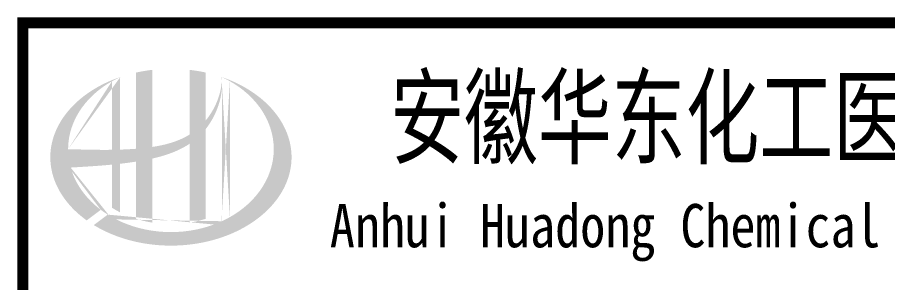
# Model space of a CAD drawing. Extents: x 6250600 to 6678662, y -692028 to -290561.
# Drawn here: x 6584403 to 6590030, y -506822 to -505107 of the extents above; entities that cross this region are included whole.
import ezdxf
from ezdxf.enums import TextEntityAlignment as Align

# ---------------------------------------------------------------- set-up
doc = ezdxf.new("R2010")
doc.units = 0
doc.header["$LTSCALE"] = 1000
doc.header["$MEASUREMENT"] = 0
doc.layers.get('0').update_dxf_attribs({"linetype": 'CONTINUOUS'})
doc.styles.add('ECEC_TQ_S', font='')
doc.styles.get('ECEC_TQ_S').set_extended_font_data('SimSun')

msp = doc.modelspace()

# ---------------------------------------------------------------- hatches: boundary and pattern name
h = msp.add_hatch(color=256)
edge = h.paths.add_edge_path()
edge.add_spline(control_points=[(6585274.2, -506020.1), (6585280.3, -506018.8), (6585286.4, -506017.3), (6585335.5, -506005.5), (6585378.1, -505992.5), (6585453.1, -505961.3), (6585486, -505944.4), (6585516.8, -505923.8)], knot_values=[61.629012, 61.629012, 61.629012, 61.629012, 63.330431, 63.330431, 75.353634, 75.353634, 85.398649, 85.398649, 85.398649, 85.398649], degree=3, periodic=0)
edge.add_line((6585516.8, -505923.8), (6585516.8, -506434))
edge.add_spline(control_points=[(6585516.8, -506434), (6585534, -506431.3), (6585551, -506428), (6585585.8, -506419.9), (6585603.5, -506415.1), (6585620.8, -506409.6)], knot_values=[4.908456, 4.908456, 4.908456, 4.908456, 4.992821, 4.992821, 5.083034, 5.083034, 5.083034, 5.083034], degree=3, periodic=0)
edge.add_line((6585620.8, -506409.6), (6585620.8, -505828.2))
edge.add_spline(control_points=[(6585620.8, -505828.2), (6585629.5, -505817.2), (6585637.7, -505805.9), (6585663.8, -505766.2), (6585679.4, -505736.3), (6585708.7, -505663.5), (6585719.9, -505619.7), (6585724.6, -505574.4), (6585724.7, -505573.1), (6585724.8, -505571.8)], knot_values=[97.991744, 97.991744, 97.991744, 97.991744, 101.64219, 101.64219, 110.337975, 110.337975, 121.934322, 121.934322, 122.270691, 122.270691, 122.270691, 122.270691], degree=3, periodic=0)
edge.add_line((6585724.8, -505571.8), (6585724.8, -505501.4))
edge.add_spline(control_points=[(6585724.8, -505501.4), (6585724.8, -505509.1), (6585724.4, -505516.7), (6585723.8, -505524.4)], knot_values=[126.194075, 126.194075, 126.194075, 126.194075, 128.396762, 128.396762, 128.396762, 128.396762], degree=3, periodic=0)
edge.add_spline(control_points=[(6585723.8, -505524.4), (6585723.4, -505530.6), (6585722.7, -505536.8), (6585722, -505543)], knot_values=[124.417049, 124.417049, 124.417049, 124.417049, 126.194075, 126.194075, 126.194075, 126.194075], degree=3, periodic=0)
edge.add_spline(control_points=[(6585722, -505543), (6585720.8, -505552.2), (6585719.4, -505561.3), (6585717.6, -505570.4)], knot_values=[121.80529, 121.80529, 121.80529, 121.80529, 124.417049, 124.417049, 124.417049, 124.417049], degree=3, periodic=0)
edge.add_spline(control_points=[(6585717.6, -505570.4), (6585715.2, -505582.5), (6585712.2, -505594.7), (6585708.8, -505606.7)], knot_values=[118.31574, 118.31574, 118.31574, 118.31574, 121.80529, 121.80529, 121.80529, 121.80529], degree=3, periodic=0)
edge.add_spline(control_points=[(6585708.8, -505606.7), (6585705.3, -505618.8), (6585701.2, -505630.8), (6585696.7, -505642.7)], knot_values=[114.795988, 114.795988, 114.795988, 114.795988, 118.31574, 118.31574, 118.31574, 118.31574], degree=3, periodic=0)
edge.add_spline(control_points=[(6585696.7, -505642.7), (6585692.2, -505654.4), (6585687.2, -505665.9), (6585681.8, -505677.2)], knot_values=[111.329641, 111.329641, 111.329641, 111.329641, 114.795988, 114.795988, 114.795988, 114.795988], degree=3, periodic=0)
edge.add_spline(control_points=[(6585681.8, -505677.2), (6585676.2, -505688.8), (6585670.2, -505700.1), (6585663.8, -505711.2)], knot_values=[107.79529, 107.79529, 107.79529, 107.79529, 111.329641, 111.329641, 111.329641, 111.329641], degree=3, periodic=0)
edge.add_spline(control_points=[(6585663.8, -505711.2), (6585657.5, -505722), (6585650.7, -505732.6), (6585643.6, -505742.9)], knot_values=[104.343579, 104.343579, 104.343579, 104.343579, 107.79529, 107.79529, 107.79529, 107.79529], degree=3, periodic=0)
edge.add_spline(control_points=[(6585643.6, -505742.9), (6585636.4, -505753.2), (6585628.8, -505763.3), (6585620.8, -505773)], knot_values=[100.8507, 100.8507, 100.8507, 100.8507, 104.343579, 104.343579, 104.343579, 104.343579], degree=3, periodic=0)
edge.add_line((6585620.8, -505773), (6585620.8, -505463.7))
edge.add_spline(control_points=[(6585620.8, -505463.7), (6585586.8, -505456.1), (6585552, -505450.3), (6585516.8, -505446.2)], knot_values=[4.423999, 4.423999, 4.423999, 4.423999, 4.558741, 4.558741, 4.558741, 4.558741], degree=3, periodic=0)
edge.add_line((6585516.8, -505446.2), (6585516.8, -505864.3))
edge.add_spline(control_points=[(6585516.8, -505864.3), (6585444.9, -505908.9), (6585360.7, -505932.1), (6585274.2, -505945.1)], knot_values=[63.246215, 63.246215, 63.246215, 63.246215, 87.689124, 87.689124, 87.689124, 87.689124], degree=3, periodic=0)
edge.add_line((6585274.2, -505945.1), (6585274.2, -505446.2))
edge.add_spline(control_points=[(6585274.2, -505446.2), (6585239, -505450.3), (6585204.2, -505456.1), (6585170.2, -505463.7)], knot_values=[4.866038, 4.866038, 4.866038, 4.866038, 5.000777, 5.000777, 5.000777, 5.000777], degree=3, periodic=0)
edge.add_line((6585170.2, -505463.7), (6585170.2, -505956.6))
edge.add_spline(control_points=[(6585170.2, -505956.6), (6585168.5, -505956.7), (6585133.6, -505959.3), (6585098.9, -505961.1), (6585066.2, -505962.1)], knot_values=[43.657356, 43.657356, 43.657356, 43.657356, 44.134253, 53.497092, 53.497092, 53.497092, 53.497092], degree=3, periodic=0)
edge.add_line((6585066.2, -505962.1), (6585066.2, -505493))
edge.add_spline(control_points=[(6585066.2, -505493), (6585049.1, -505498.8), (6585032.4, -505505.1), (6585016, -505511.8)], knot_values=[5.14157, 5.14157, 5.14157, 5.14157, 5.212921, 5.212921, 5.212921, 5.212921], degree=3, periodic=0)
edge.add_spline(control_points=[(6585016, -505511.8), (6585009.1, -505514.7), (6585002.2, -505517.6), (6584970, -505531.8), (6584945.5, -505544), (6584922, -505557.2)], knot_values=[5.212921, 5.212921, 5.212921, 5.212921, 5.24296, 5.24296, 5.355623, 5.355623, 5.355623, 5.355623], degree=3, periodic=0)
edge.add_spline(control_points=[(6584922, -505557.2), (6584907.1, -505565.6), (6584892.7, -505574.3), (6584878.7, -505583.4)], knot_values=[5.355623, 5.355623, 5.355623, 5.355623, 5.426974, 5.426974, 5.426974, 5.426974], degree=3, periodic=0)
edge.add_spline(control_points=[(6584878.7, -505583.4), (6584871.3, -505588.2), (6584864, -505593.2), (6584850.5, -505602.6), (6584844.2, -505607.2), (6584838.1, -505611.8)], knot_values=[5.426974, 5.426974, 5.426974, 5.426974, 5.464765, 5.464765, 5.498325, 5.498325, 5.498325, 5.498325], degree=3, periodic=0)
edge.add_spline(control_points=[(6584838.1, -505611.8), (6584812, -505631.3), (6584788, -505652.2), (6584766.1, -505674.2)], knot_values=[5.498325, 5.498325, 5.498325, 5.498325, 5.641027, 5.641027, 5.641027, 5.641027], degree=3, periodic=0)
edge.add_spline(control_points=[(6584766.1, -505674.2), (6584759.1, -505681.2), (6584752.3, -505688.3), (6584731.9, -505710.9), (6584719, -505726.7), (6584707.2, -505742.9)], knot_values=[5.641027, 5.641027, 5.641027, 5.641027, 5.686569, 5.686569, 5.783729, 5.783729, 5.783729, 5.783729], degree=3, periodic=0)
edge.add_spline(control_points=[(6584707.2, -505742.9), (6584692.1, -505763.7), (6584678.8, -505785.1), (6584665.7, -505810.1), (6584664, -505813.2), (6584662.5, -505816.4)], knot_values=[5.783729, 5.783729, 5.783729, 5.783729, 5.908374, 5.908374, 5.92643, 5.92643, 5.92643, 5.92643], degree=3, periodic=0)
edge.add_spline(control_points=[(6584662.5, -505816.4), (6584650, -505841.5), (6584640, -505867.2), (6584632.4, -505893.1)], knot_values=[5.92643, 5.92643, 5.92643, 5.92643, 6.069132, 6.069132, 6.069132, 6.069132], degree=3, periodic=0)
edge.add_spline(control_points=[(6584632.4, -505893.1), (6584629.2, -505904.2), (6584626.5, -505915.4), (6584621.1, -505941.5), (6584618.8, -505956.6), (6584617.4, -505971.6)], knot_values=[6.069132, 6.069132, 6.069132, 6.069132, 6.130179, 6.130179, 6.211834, 6.211834, 6.211834, 6.211834], degree=3, periodic=0)
edge.add_spline(control_points=[(6584617.4, -505971.6), (6584616.1, -505984.8), (6584615.5, -505998), (6584615.5, -506011.2)], knot_values=[6.211834, 6.211834, 6.211834, 6.211834, 6.283185, 6.283185, 6.283185, 6.283185], degree=3, periodic=0)
edge.add_spline(control_points=[(6584615.5, -506011.2), (6584615.5, -506020.5), (6584615.8, -506029.9), (6584616.5, -506039.2)], knot_values=[6.283185, 6.283185, 6.283185, 6.283185, 6.333655, 6.333655, 6.333655, 6.333655], degree=3, periodic=0)
edge.add_spline(control_points=[(6584616.5, -506039.2), (6584617.7, -506057.8), (6584620.2, -506076.4), (6584624, -506094.9)], knot_values=[6.333655, 6.333655, 6.333655, 6.333655, 6.434594, 6.434594, 6.434594, 6.434594], degree=3, periodic=0)
edge.add_spline(control_points=[(6584624, -506094.9), (6584624.2, -506096.2), (6584624.5, -506097.4), (6584628.4, -506115.9), (6584633.2, -506133.1), (6584639, -506150.1)], knot_values=[6.434594, 6.434594, 6.434594, 6.434594, 6.441278, 6.441278, 6.535532, 6.535532, 6.535532, 6.535532], degree=3, periodic=0)
edge.add_spline(control_points=[(6584639, -506150.1), (6584645.3, -506168.3), (6584652.8, -506186.4), (6584661.6, -506204.1)], knot_values=[6.535532, 6.535532, 6.535532, 6.535532, 6.636471, 6.636471, 6.636471, 6.636471], degree=3, periodic=0)
edge.add_spline(control_points=[(6584661.6, -506204.1), (6584663.8, -506208.6), (6584666, -506213.1), (6584675.4, -506230.7), (6584683.1, -506243.8), (6584691.5, -506256.6)], knot_values=[6.636471, 6.636471, 6.636471, 6.636471, 6.661894, 6.661894, 6.73741, 6.73741, 6.73741, 6.73741], degree=3, periodic=0)
edge.add_spline(control_points=[(6584691.5, -506256.6), (6584702.6, -506273.8), (6584715, -506290.6), (6584728.5, -506306.9)], knot_values=[6.73741, 6.73741, 6.73741, 6.73741, 6.838349, 6.838349, 6.838349, 6.838349], degree=3, periodic=0)
edge.add_spline(control_points=[(6584728.5, -506306.9), (6584734.5, -506314.1), (6584740.6, -506321.2), (6584755.1, -506337.1), (6584763.7, -506346), (6584772.5, -506354.6)], knot_values=[6.838349, 6.838349, 6.838349, 6.838349, 6.88251, 6.88251, 6.939288, 6.939288, 6.939288, 6.939288], degree=3, periodic=0)
edge.add_spline(control_points=[(6584772.5, -506354.6), (6584788.3, -506370), (6584805.2, -506384.8), (6584823.1, -506399)], knot_values=[6.939288, 6.939288, 6.939288, 6.939288, 7.040227, 7.040227, 7.040227, 7.040227], degree=3, periodic=0)
edge.add_spline(control_points=[(6584823.1, -506399), (6584832, -506406.1), (6584841.2, -506413), (6584850.7, -506419.8)], knot_values=[7.040227, 7.040227, 7.040227, 7.040227, 7.090696, 7.090696, 7.090696, 7.090696], degree=3, periodic=0)
edge.add_line((6584850.7, -506419.8), (6584941.8, -506351.4))
edge.add_ellipse((6585395.5, -505959.2), major_axis=(665, 0), ratio=0.806676, start_angle=192.819, end_angle=226.9853, ccw=False)
edge.add_spline(control_points=[(6584747.1, -506078.2), (6584771.1, -506076.7), (6584795.2, -506075.3), (6584883.9, -506069.8), (6584948.7, -506065.4), (6585014.2, -506059.1)], knot_values=[11.398263, 11.398263, 11.398263, 11.398263, 18.40729, 18.40729, 37.18094, 37.18094, 37.18094, 37.18094], degree=3, periodic=0)
edge.add_line((6585014.2, -506059.1), (6585014.2, -506338.2))
edge.add_spline(control_points=[(6585014.2, -506338.2), (6585017.7, -506340.4), (6585021.3, -506342.6), (6585038.3, -506352.8), (6585052, -506360.4), (6585066.2, -506367.5)], knot_values=[4.049945, 4.049945, 4.049945, 4.049945, 4.072021, 4.072021, 4.153257, 4.153257, 4.153257, 4.153257], degree=3, periodic=0)
edge.add_line((6585066.2, -506367.5), (6585066.2, -506053.7))
edge.add_spline(control_points=[(6585066.2, -506053.7), (6585098.4, -506050), (6585130.7, -506045.8), (6585165.6, -506040.4), (6585167.9, -506040), (6585170.2, -506039.7)], knot_values=[42.135009, 42.135009, 42.135009, 42.135009, 51.307228, 51.307228, 51.948574, 51.948574, 51.948574, 51.948574], degree=3, periodic=0)
edge.add_line((6585170.2, -506039.7), (6585170.2, -506409.6))
edge.add_spline(control_points=[(6585170.2, -506409.6), (6585203.8, -506420.1), (6585238.7, -506428.3), (6585274.2, -506434)], knot_values=[4.34174, 4.34174, 4.34174, 4.34174, 4.516316, 4.516316, 4.516316, 4.516316], degree=3, periodic=0)
edge.add_line((6585274.2, -506434), (6585274.2, -506020.1))
edge = h.paths.add_edge_path(flags=16)
edge.add_ellipse((6585395.5, -505959.2), major_axis=(665, 0), ratio=0.806676, start_angle=124.9875, end_angle=179.999, ccw=False)
edge.add_line((6585014.2, -505519.7), (6585014.2, -505963.3))
edge.add_spline(control_points=[(6585014.2, -505963.3), (6584918.8, -505964.6), (6584824.9, -505961.6), (6584730.5, -505959.2)], knot_values=[11.27373, 11.27373, 11.27373, 11.27373, 38.687513, 38.687513, 38.687513, 38.687513], degree=3, periodic=0)
edge = h.paths.add_edge_path()
edge.add_spline(control_points=[(6584896.7, -506450.3), (6584927.7, -506469.3), (6584960.9, -506486.6), (6585045.5, -506523.8), (6585098.8, -506541.7), (6585209.5, -506568.2), (6585267, -506576.9), (6585383.1, -506584.7), (6585441.8, -506583.8), (6585557.3, -506572.3), (6585614.2, -506561.8), (6585723.2, -506531.7), (6585775.4, -506512.2), (6585872.3, -506465.3), (6585917, -506438), (6585997, -506377), (6586032.2, -506343.4), (6586091.5, -506272), (6586115.6, -506234.1), (6586152, -506156), (6586164.3, -506115.7), (6586176.9, -506034.6), (6586177.1, -505993.6), (6586165.7, -505912.1), (6586153.9, -505871.6), (6586118.3, -505792.9), (6586094.5, -505754.6), (6586035.6, -505682.5), (6586000.6, -505648.5), (6585920.8, -505586.9), (6585876, -505559.2), (6585794.9, -505519.4), (6585760.5, -505505.2), (6585724.8, -505493)], knot_values=[0.886421, 0.886421, 0.886421, 0.886421, 1.040557, 1.040557, 1.261172, 1.261172, 1.481788, 1.481788, 1.702404, 1.702404, 1.92302, 1.92302, 2.143636, 2.143636, 2.364252, 2.364252, 2.584868, 2.584868, 2.805484, 2.805484, 3.026099, 3.026099, 3.246715, 3.246715, 3.46852, 3.46852, 3.690325, 3.690325, 3.91213, 3.91213, 4.133935, 4.133935, 4.283209, 4.283209, 4.283209, 4.283209], degree=3, periodic=0)
edge.add_line((6585724.8, -505493), (6585724.8, -505493))
edge.add_spline(control_points=[(6585724.8, -505493.1), (6585724.9, -505495.9), (6585724.9, -505498.6), (6585724.8, -505501.4)], knot_values=[128.396762, 128.396762, 128.396762, 128.396762, 129.192193, 129.192193, 129.192193, 129.192193], degree=3, periodic=0)
edge.add_line((6585724.8, -505501.4), (6585724.8, -506425.3))
edge.add_ellipse((6585395.5, -505959.2), major_axis=(665, 0), ratio=0.806676, start_angle=232.1054, end_angle=299.6833, ccw=False)
edge.add_line((6584987, -506382.5), (6584896.7, -506450.3))
edge = h.paths.add_edge_path(flags=16)
edge.add_ellipse((6585395.5, -505959.2), major_axis=(665, 0), ratio=0.806676, start_angle=304.9875, end_angle=415.0121, ccw=False)
edge.add_line((6585776.8, -506398.7), (6585776.8, -505519.7))
h = msp.add_hatch(color=256)
edge = h.paths.add_edge_path()
edge.add_spline(control_points=[(6585274.2, -506020.1), (6585280.3, -506018.8), (6585286.4, -506017.3), (6585335.5, -506005.5), (6585378.1, -505992.5), (6585453.1, -505961.3), (6585486, -505944.4), (6585516.8, -505923.8)], knot_values=[61.629012, 61.629012, 61.629012, 61.629012, 63.330431, 63.330431, 75.353634, 75.353634, 85.398649, 85.398649, 85.398649, 85.398649], degree=3, periodic=0)
edge.add_line((6585516.8, -505923.8), (6585516.8, -506434))
edge.add_spline(control_points=[(6585516.8, -506434), (6585534, -506431.3), (6585551, -506428), (6585585.8, -506419.9), (6585603.5, -506415.1), (6585620.8, -506409.6)], knot_values=[4.908456, 4.908456, 4.908456, 4.908456, 4.992821, 4.992821, 5.083034, 5.083034, 5.083034, 5.083034], degree=3, periodic=0)
edge.add_line((6585620.8, -506409.6), (6585620.8, -505828.2))
edge.add_spline(control_points=[(6585620.8, -505828.2), (6585629.5, -505817.2), (6585637.7, -505805.9), (6585663.8, -505766.2), (6585679.4, -505736.3), (6585708.7, -505663.5), (6585719.9, -505619.7), (6585724.6, -505574.4), (6585724.7, -505573.1), (6585724.8, -505571.8)], knot_values=[97.991744, 97.991744, 97.991744, 97.991744, 101.64219, 101.64219, 110.337975, 110.337975, 121.934322, 121.934322, 122.270691, 122.270691, 122.270691, 122.270691], degree=3, periodic=0)
edge.add_line((6585724.8, -505571.8), (6585724.8, -505501.4))
edge.add_spline(control_points=[(6585724.8, -505501.4), (6585724.8, -505509.1), (6585724.4, -505516.7), (6585723.8, -505524.4)], knot_values=[126.194075, 126.194075, 126.194075, 126.194075, 128.396762, 128.396762, 128.396762, 128.396762], degree=3, periodic=0)
edge.add_spline(control_points=[(6585723.8, -505524.4), (6585723.4, -505530.6), (6585722.7, -505536.8), (6585722, -505543)], knot_values=[124.417049, 124.417049, 124.417049, 124.417049, 126.194075, 126.194075, 126.194075, 126.194075], degree=3, periodic=0)
edge.add_spline(control_points=[(6585722, -505543), (6585720.8, -505552.2), (6585719.4, -505561.3), (6585717.6, -505570.4)], knot_values=[121.80529, 121.80529, 121.80529, 121.80529, 124.417049, 124.417049, 124.417049, 124.417049], degree=3, periodic=0)
edge.add_spline(control_points=[(6585717.6, -505570.4), (6585715.2, -505582.5), (6585712.2, -505594.7), (6585708.8, -505606.7)], knot_values=[118.31574, 118.31574, 118.31574, 118.31574, 121.80529, 121.80529, 121.80529, 121.80529], degree=3, periodic=0)
edge.add_spline(control_points=[(6585708.8, -505606.7), (6585705.3, -505618.8), (6585701.2, -505630.8), (6585696.7, -505642.7)], knot_values=[114.795988, 114.795988, 114.795988, 114.795988, 118.31574, 118.31574, 118.31574, 118.31574], degree=3, periodic=0)
edge.add_spline(control_points=[(6585696.7, -505642.7), (6585692.2, -505654.4), (6585687.2, -505665.9), (6585681.8, -505677.2)], knot_values=[111.329641, 111.329641, 111.329641, 111.329641, 114.795988, 114.795988, 114.795988, 114.795988], degree=3, periodic=0)
edge.add_spline(control_points=[(6585681.8, -505677.2), (6585676.2, -505688.8), (6585670.2, -505700.1), (6585663.8, -505711.2)], knot_values=[107.79529, 107.79529, 107.79529, 107.79529, 111.329641, 111.329641, 111.329641, 111.329641], degree=3, periodic=0)
edge.add_spline(control_points=[(6585663.8, -505711.2), (6585657.5, -505722), (6585650.7, -505732.6), (6585643.6, -505742.9)], knot_values=[104.343579, 104.343579, 104.343579, 104.343579, 107.79529, 107.79529, 107.79529, 107.79529], degree=3, periodic=0)
edge.add_spline(control_points=[(6585643.6, -505742.9), (6585636.4, -505753.2), (6585628.8, -505763.3), (6585620.8, -505773)], knot_values=[100.8507, 100.8507, 100.8507, 100.8507, 104.343579, 104.343579, 104.343579, 104.343579], degree=3, periodic=0)
edge.add_line((6585620.8, -505773), (6585620.8, -505463.7))
edge.add_spline(control_points=[(6585620.8, -505463.7), (6585586.8, -505456.1), (6585552, -505450.3), (6585516.8, -505446.2)], knot_values=[4.423999, 4.423999, 4.423999, 4.423999, 4.558741, 4.558741, 4.558741, 4.558741], degree=3, periodic=0)
edge.add_line((6585516.8, -505446.2), (6585516.8, -505864.3))
edge.add_spline(control_points=[(6585516.8, -505864.3), (6585444.9, -505908.9), (6585360.7, -505932.1), (6585274.2, -505945.1)], knot_values=[63.246215, 63.246215, 63.246215, 63.246215, 87.689124, 87.689124, 87.689124, 87.689124], degree=3, periodic=0)
edge.add_line((6585274.2, -505945.1), (6585274.2, -505446.2))
edge.add_spline(control_points=[(6585274.2, -505446.2), (6585239, -505450.3), (6585204.2, -505456.1), (6585170.2, -505463.7)], knot_values=[4.866038, 4.866038, 4.866038, 4.866038, 5.000777, 5.000777, 5.000777, 5.000777], degree=3, periodic=0)
edge.add_line((6585170.2, -505463.7), (6585170.2, -505956.6))
edge.add_spline(control_points=[(6585170.2, -505956.6), (6585168.5, -505956.7), (6585133.6, -505959.3), (6585098.9, -505961.1), (6585066.2, -505962.1)], knot_values=[43.657356, 43.657356, 43.657356, 43.657356, 44.134253, 53.497092, 53.497092, 53.497092, 53.497092], degree=3, periodic=0)
edge.add_line((6585066.2, -505962.1), (6585066.2, -505493))
edge.add_spline(control_points=[(6585066.2, -505493), (6585049.1, -505498.8), (6585032.4, -505505.1), (6585016, -505511.8)], knot_values=[5.14157, 5.14157, 5.14157, 5.14157, 5.212921, 5.212921, 5.212921, 5.212921], degree=3, periodic=0)
edge.add_spline(control_points=[(6585016, -505511.8), (6585009.1, -505514.7), (6585002.2, -505517.6), (6584970, -505531.8), (6584945.5, -505544), (6584922, -505557.2)], knot_values=[5.212921, 5.212921, 5.212921, 5.212921, 5.24296, 5.24296, 5.355623, 5.355623, 5.355623, 5.355623], degree=3, periodic=0)
edge.add_spline(control_points=[(6584922, -505557.2), (6584907.1, -505565.6), (6584892.7, -505574.3), (6584878.7, -505583.4)], knot_values=[5.355623, 5.355623, 5.355623, 5.355623, 5.426974, 5.426974, 5.426974, 5.426974], degree=3, periodic=0)
edge.add_spline(control_points=[(6584878.7, -505583.4), (6584871.3, -505588.2), (6584864, -505593.2), (6584850.5, -505602.6), (6584844.2, -505607.2), (6584838.1, -505611.8)], knot_values=[5.426974, 5.426974, 5.426974, 5.426974, 5.464765, 5.464765, 5.498325, 5.498325, 5.498325, 5.498325], degree=3, periodic=0)
edge.add_spline(control_points=[(6584838.1, -505611.8), (6584812, -505631.3), (6584788, -505652.2), (6584766.1, -505674.2)], knot_values=[5.498325, 5.498325, 5.498325, 5.498325, 5.641027, 5.641027, 5.641027, 5.641027], degree=3, periodic=0)
edge.add_spline(control_points=[(6584766.1, -505674.2), (6584759.1, -505681.2), (6584752.3, -505688.3), (6584731.9, -505710.9), (6584719, -505726.7), (6584707.2, -505742.9)], knot_values=[5.641027, 5.641027, 5.641027, 5.641027, 5.686569, 5.686569, 5.783729, 5.783729, 5.783729, 5.783729], degree=3, periodic=0)
edge.add_spline(control_points=[(6584707.2, -505742.9), (6584692.1, -505763.7), (6584678.8, -505785.1), (6584665.7, -505810.1), (6584664, -505813.2), (6584662.5, -505816.4)], knot_values=[5.783729, 5.783729, 5.783729, 5.783729, 5.908374, 5.908374, 5.92643, 5.92643, 5.92643, 5.92643], degree=3, periodic=0)
edge.add_spline(control_points=[(6584662.5, -505816.4), (6584650, -505841.5), (6584640, -505867.2), (6584632.4, -505893.1)], knot_values=[5.92643, 5.92643, 5.92643, 5.92643, 6.069132, 6.069132, 6.069132, 6.069132], degree=3, periodic=0)
edge.add_spline(control_points=[(6584632.4, -505893.1), (6584629.2, -505904.2), (6584626.5, -505915.4), (6584621.1, -505941.5), (6584618.8, -505956.6), (6584617.4, -505971.6)], knot_values=[6.069132, 6.069132, 6.069132, 6.069132, 6.130179, 6.130179, 6.211834, 6.211834, 6.211834, 6.211834], degree=3, periodic=0)
edge.add_spline(control_points=[(6584617.4, -505971.6), (6584616.1, -505984.8), (6584615.5, -505998), (6584615.5, -506011.2)], knot_values=[6.211834, 6.211834, 6.211834, 6.211834, 6.283185, 6.283185, 6.283185, 6.283185], degree=3, periodic=0)
edge.add_spline(control_points=[(6584615.5, -506011.2), (6584615.5, -506020.5), (6584615.8, -506029.9), (6584616.5, -506039.2)], knot_values=[6.283185, 6.283185, 6.283185, 6.283185, 6.333655, 6.333655, 6.333655, 6.333655], degree=3, periodic=0)
edge.add_spline(control_points=[(6584616.5, -506039.2), (6584617.7, -506057.8), (6584620.2, -506076.4), (6584624, -506094.9)], knot_values=[6.333655, 6.333655, 6.333655, 6.333655, 6.434594, 6.434594, 6.434594, 6.434594], degree=3, periodic=0)
edge.add_spline(control_points=[(6584624, -506094.9), (6584624.2, -506096.2), (6584624.5, -506097.4), (6584628.4, -506115.9), (6584633.2, -506133.1), (6584639, -506150.1)], knot_values=[6.434594, 6.434594, 6.434594, 6.434594, 6.441278, 6.441278, 6.535532, 6.535532, 6.535532, 6.535532], degree=3, periodic=0)
edge.add_spline(control_points=[(6584639, -506150.1), (6584645.3, -506168.3), (6584652.8, -506186.4), (6584661.6, -506204.1)], knot_values=[6.535532, 6.535532, 6.535532, 6.535532, 6.636471, 6.636471, 6.636471, 6.636471], degree=3, periodic=0)
edge.add_spline(control_points=[(6584661.6, -506204.1), (6584663.8, -506208.6), (6584666, -506213.1), (6584675.4, -506230.7), (6584683.1, -506243.8), (6584691.5, -506256.6)], knot_values=[6.636471, 6.636471, 6.636471, 6.636471, 6.661894, 6.661894, 6.73741, 6.73741, 6.73741, 6.73741], degree=3, periodic=0)
edge.add_spline(control_points=[(6584691.5, -506256.6), (6584702.6, -506273.8), (6584715, -506290.6), (6584728.5, -506306.9)], knot_values=[6.73741, 6.73741, 6.73741, 6.73741, 6.838349, 6.838349, 6.838349, 6.838349], degree=3, periodic=0)
edge.add_spline(control_points=[(6584728.5, -506306.9), (6584734.5, -506314.1), (6584740.6, -506321.2), (6584755.1, -506337.1), (6584763.7, -506346), (6584772.5, -506354.6)], knot_values=[6.838349, 6.838349, 6.838349, 6.838349, 6.88251, 6.88251, 6.939288, 6.939288, 6.939288, 6.939288], degree=3, periodic=0)
edge.add_spline(control_points=[(6584772.5, -506354.6), (6584788.3, -506370), (6584805.2, -506384.8), (6584823.1, -506399)], knot_values=[6.939288, 6.939288, 6.939288, 6.939288, 7.040227, 7.040227, 7.040227, 7.040227], degree=3, periodic=0)
edge.add_spline(control_points=[(6584823.1, -506399), (6584832, -506406.1), (6584841.2, -506413), (6584850.7, -506419.8)], knot_values=[7.040227, 7.040227, 7.040227, 7.040227, 7.090696, 7.090696, 7.090696, 7.090696], degree=3, periodic=0)
edge.add_line((6584850.7, -506419.8), (6584941.8, -506351.4))
edge.add_ellipse((6585395.5, -505959.2), major_axis=(665, 0), ratio=0.806676, start_angle=192.819, end_angle=226.9853, ccw=False)
edge.add_spline(control_points=[(6584747.1, -506078.2), (6584771.1, -506076.7), (6584795.2, -506075.3), (6584883.9, -506069.8), (6584948.7, -506065.4), (6585014.2, -506059.1)], knot_values=[11.398263, 11.398263, 11.398263, 11.398263, 18.40729, 18.40729, 37.18094, 37.18094, 37.18094, 37.18094], degree=3, periodic=0)
edge.add_line((6585014.2, -506059.1), (6585014.2, -506338.2))
edge.add_spline(control_points=[(6585014.2, -506338.2), (6585017.7, -506340.4), (6585021.3, -506342.6), (6585038.3, -506352.8), (6585052, -506360.4), (6585066.2, -506367.5)], knot_values=[4.049945, 4.049945, 4.049945, 4.049945, 4.072021, 4.072021, 4.153257, 4.153257, 4.153257, 4.153257], degree=3, periodic=0)
edge.add_line((6585066.2, -506367.5), (6585066.2, -506053.7))
edge.add_spline(control_points=[(6585066.2, -506053.7), (6585098.4, -506050), (6585130.7, -506045.8), (6585165.6, -506040.4), (6585167.9, -506040), (6585170.2, -506039.7)], knot_values=[42.135009, 42.135009, 42.135009, 42.135009, 51.307228, 51.307228, 51.948574, 51.948574, 51.948574, 51.948574], degree=3, periodic=0)
edge.add_line((6585170.2, -506039.7), (6585170.2, -506409.6))
edge.add_spline(control_points=[(6585170.2, -506409.6), (6585203.8, -506420.1), (6585238.7, -506428.3), (6585274.2, -506434)], knot_values=[4.34174, 4.34174, 4.34174, 4.34174, 4.516316, 4.516316, 4.516316, 4.516316], degree=3, periodic=0)
edge.add_line((6585274.2, -506434), (6585274.2, -506020.1))
edge = h.paths.add_edge_path(flags=16)
edge.add_ellipse((6585395.5, -505959.2), major_axis=(665, 0), ratio=0.806676, start_angle=124.9875, end_angle=179.999, ccw=False)
edge.add_line((6585014.2, -505519.7), (6585014.2, -505963.3))
edge.add_spline(control_points=[(6585014.2, -505963.3), (6584918.8, -505964.6), (6584824.9, -505961.6), (6584730.5, -505959.2)], knot_values=[11.27373, 11.27373, 11.27373, 11.27373, 38.687513, 38.687513, 38.687513, 38.687513], degree=3, periodic=0)
edge = h.paths.add_edge_path()
edge.add_spline(control_points=[(6584896.7, -506450.3), (6584927.7, -506469.3), (6584960.9, -506486.6), (6585045.5, -506523.8), (6585098.8, -506541.7), (6585209.5, -506568.2), (6585267, -506576.9), (6585383.1, -506584.7), (6585441.8, -506583.8), (6585557.3, -506572.3), (6585614.2, -506561.8), (6585723.2, -506531.7), (6585775.4, -506512.2), (6585872.3, -506465.3), (6585917, -506438), (6585997, -506377), (6586032.2, -506343.4), (6586091.5, -506272), (6586115.6, -506234.1), (6586152, -506156), (6586164.3, -506115.7), (6586176.9, -506034.6), (6586177.1, -505993.6), (6586165.7, -505912.1), (6586153.9, -505871.6), (6586118.3, -505792.9), (6586094.5, -505754.6), (6586035.6, -505682.5), (6586000.6, -505648.5), (6585920.8, -505586.9), (6585876, -505559.2), (6585794.9, -505519.4), (6585760.5, -505505.2), (6585724.8, -505493)], knot_values=[0.886421, 0.886421, 0.886421, 0.886421, 1.040557, 1.040557, 1.261172, 1.261172, 1.481788, 1.481788, 1.702404, 1.702404, 1.92302, 1.92302, 2.143636, 2.143636, 2.364252, 2.364252, 2.584868, 2.584868, 2.805484, 2.805484, 3.026099, 3.026099, 3.246715, 3.246715, 3.46852, 3.46852, 3.690325, 3.690325, 3.91213, 3.91213, 4.133935, 4.133935, 4.283209, 4.283209, 4.283209, 4.283209], degree=3, periodic=0)
edge.add_line((6585724.8, -505493), (6585724.8, -505493))
edge.add_spline(control_points=[(6585724.8, -505493.1), (6585724.9, -505495.9), (6585724.9, -505498.6), (6585724.8, -505501.4)], knot_values=[128.396762, 128.396762, 128.396762, 128.396762, 129.192193, 129.192193, 129.192193, 129.192193], degree=3, periodic=0)
edge.add_line((6585724.8, -505501.4), (6585724.8, -506425.3))
edge.add_ellipse((6585395.5, -505959.2), major_axis=(665, 0), ratio=0.806676, start_angle=232.1054, end_angle=299.6833, ccw=False)
edge.add_line((6584987, -506382.5), (6584896.7, -506450.3))
edge = h.paths.add_edge_path(flags=16)
edge.add_ellipse((6585395.5, -505959.2), major_axis=(665, 0), ratio=0.806676, start_angle=304.9875, end_angle=415.0121, ccw=False)
edge.add_line((6585776.8, -506398.7), (6585776.8, -505519.7))

# ---------------------------------------------------------------- linework, layer by layer
msp.add_lwpolyline([(6602437.7, -505141.8, 70, 70, 0), (6584437.7, -505141.8, 70, 70, 0), (6584437.7, -511141.8, 0, 0, 0)], format="xyseb")
at = {"const_width": 70}
msp.add_lwpolyline([(6584437.7, -505141.8), (6584437.7, -511141.8)], dxfattribs=at)

# ---------------------------------------------------------------- texts
at = {"style": 'ECEC_TQ_S'}
for s, height, width, p in [('安徽华东化工医药工程有限责任公司', 500, 0.7, (6590632.6, -505741.8)), ('安徽华东化工医药工程有限责任公司', 500, 0.7, (6590632.6, -505741.8)), ('Anhui Huadong Chemical & Medical Engineering Co.,Ltd', 280, 0.85, (6590632.6, -506491.8)), ('Anhui Huadong Chemical & Medical Engineering Co.,Ltd', 280, 0.85, (6590632.6, -506491.8))]:
    msp.add_text(s, height=height, dxfattribs=dict(at, width=width)).set_placement(p, align=Align.MIDDLE)

doc.saveas('drawing.dxf')
